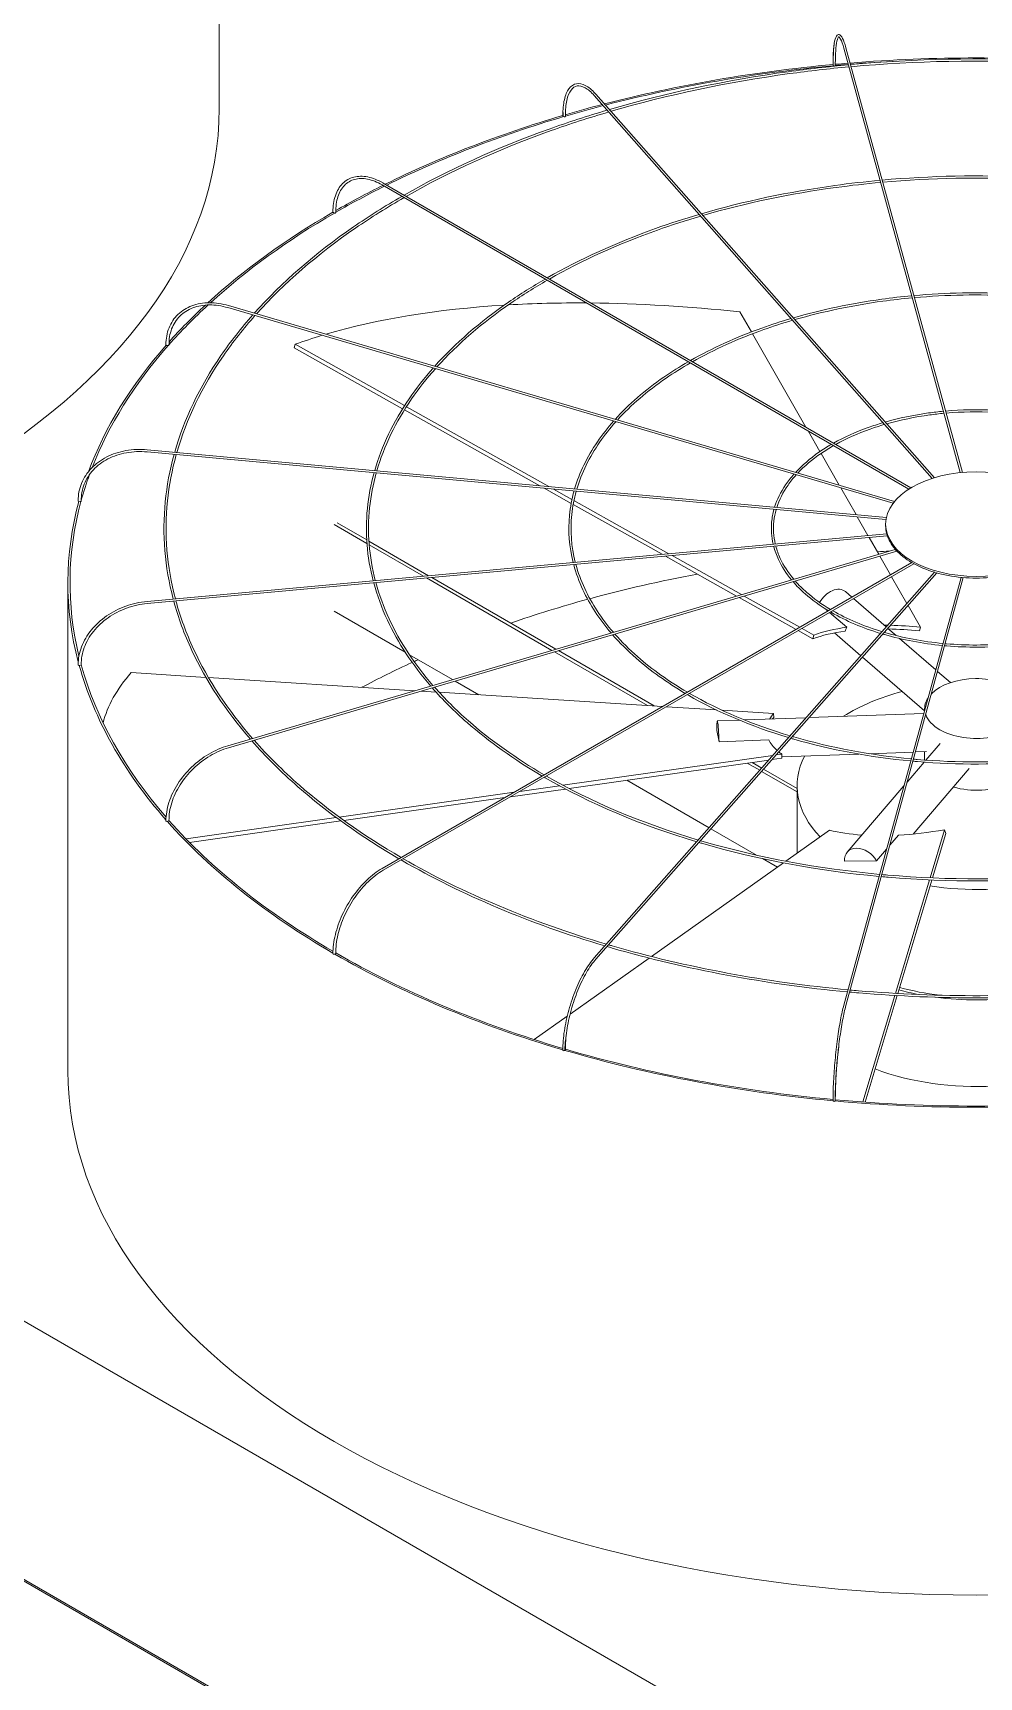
# Model space of a CAD drawing. Header units: millimetres. Extents: x -312439 to 477422, y -331570 to 212570.
# Drawn here: x 447000 to 448092, y 87602 to 89500 of the extents above; entities that cross this region are included whole.
import ezdxf

# ---------------------------------------------------------------- set-up
doc = ezdxf.new("R2010")
doc.units = ezdxf.units.MM

msp = doc.modelspace()

# ---------------------------------------------------------------- linework, layer by layer
at = {"color": 3, "linetype": 'Continuous', "lineweight": 0, "extrusion": (-1.11022e-16, 0.816497, 0.57735)}
for p, q in [((447215.123, 89412.381), (447215.123, 89975.269)), ((444347.673, 89538.205), (448305.409, 87253.205)), ((447936.048, 89481.791), (448070.404, 88992.034)), ((448072.878, 88992.271), (447938.411, 89482.439)), ((447649.89, 89428.851), (448040.567, 88986.169)), ((447648.053, 89427.23), (448038.003, 88985.373)), ((444087.866, 89388.205), (448047.334, 87102.205)), ((444089.598, 89389.205), (448049.066, 87103.205)), ((448011.204, 88973.064), (447403.152, 89324.123)), ((447404.377, 89326.244), (448013.568, 88974.527)), ((447992.891, 88956.622), (447225.265, 89182.438)), ((447225.957, 89184.788), (447994.527, 88958.694)), ((447829.35, 89154.443), (447816.139, 89177.503)), ((447892.314, 89044.533), (447830.582, 89152.291)), ((447301.516, 89135.887), (447302.751, 89140.174)), ((447426.749, 89065.696), (447301.516, 89135.887)), ((447302.751, 89140.174), (447429.076, 89069.371)), ((447431.216, 89068.171), (447595.637, 88976.016)), ((447585.021, 88976.987), (447428.888, 89064.497)), ((447908.478, 89016.319), (447894.736, 89040.307)), ((447984.693, 88937.98), (447131.839, 89015.968)), ((447132.062, 89018.407), (447985.15, 88940.398)), ((447930.74, 88977.459), (447909.699, 89014.187)), ((447621.375, 88956.611), (447590.265, 88974.048)), ((447600.881, 88973.077), (447622.268, 88961.09)), ((447950.137, 88943.6), (447932.499, 88974.388)), ((447726.34, 88897.78), (447623.634, 88955.345)), ((447624.506, 88959.835), (447733.978, 88898.478)), ((447963.94, 88919.507), (447951.624, 88941.004)), ((447985.497, 88921.478), (447131.839, 88843.416)), ((447986.22, 88919.084), (447132.062, 88840.977)), ((447347.62, 88932.198), (447385.679, 88910.224)), ((447385.408, 88914.381), (447351.084, 88934.198)), ((447976.324, 88897.888), (447965.279, 88917.169)), ((447984.283, 88930.645), (447984.283, 88932.645)), ((447225.265, 88676.946), (447995.446, 88903.514)), ((447225.957, 88674.596), (447997.285, 88901.501)), ((447456.846, 88873.136), (447387.949, 88912.914)), ((447388.251, 88908.739), (447450.865, 88872.589)), ((448014.49, 88888.217), (447403.152, 88535.261)), ((448016.966, 88886.819), (447404.377, 88533.14)), ((447812.258, 88849.624), (447730.113, 88895.665)), ((447737.751, 88896.363), (447818.084, 88851.338)), ((447989.973, 88874.063), (447977.576, 88895.703)), ((447040.44, 88302.221), (447040.44, 88865.109)), ((447454.543, 88870.466), (447599.2, 88786.948)), ((447603.79, 88788.298), (447460.524, 88871.013)), ((447648.053, 88432.154), (448040.709, 88877.078)), ((447649.89, 88430.533), (448043.312, 88876.326)), ((447936.048, 88377.593), (448071.446, 88871.151)), ((447938.411, 88376.945), (448073.925, 88870.928)), ((448008.897, 88841.031), (447991.191, 88871.937)), ((447880.955, 88811.121), (447815.245, 88847.95)), ((447821.072, 88849.664), (447885.331, 88813.647)), ((447937.923, 88854.753), (447945.362, 88848.306)), ((447947.321, 88846.609), (447985.002, 88813.955)), ((447429.875, 88784.708), (447347.62, 88832.198)), ((447914.725, 88834.9), (447917.69, 88832.33)), ((447919.649, 88830.633), (447939.378, 88813.536)), ((448024.621, 88813.584), (448010.183, 88838.786)), ((447900.191, 88800.339), (447883.44, 88809.727)), ((447887.817, 88812.254), (447901.427, 88804.626)), ((447900.191, 88800.339), (447901.427, 88804.626)), ((447925.338, 88807.151), (447955.743, 88780.802)), ((447986.853, 88812.351), (447996.433, 88804.049)), ((448023.385, 88809.296), (448024.621, 88813.584)), ((447602.13, 88785.257), (447709.478, 88723.279)), ((447717.266, 88722.782), (447606.719, 88786.607)), ((448000.455, 88800.563), (448042.166, 88764.418)), ((447484.459, 88753.194), (447434.613, 88781.972)), ((447957.595, 88779.198), (448029.198, 88717.148)), ((447199.785, 88755.789), (447113.623, 88761.285)), ((447440.983, 88740.405), (447202.728, 88755.601)), ((447514.761, 88735.699), (447487.388, 88751.503)), ((448044.218, 88762.639), (448059.154, 88749.696)), ((447465.361, 88738.85), (447448.116, 88739.95)), ((447726.885, 88722.169), (447468.881, 88738.625)), ((447788.92, 88718.212), (447731.297, 88721.888)), ((447855.032, 88713.995), (447795.563, 88717.788)), ((447821.465, 88706.597), (447892.582, 88709.233)), ((447855.127, 88709.328), (447855.032, 88713.995)), ((447895.959, 88709.358), (448028.408, 88714.267)), ((448029.313, 88719.784), (448029.313, 88717.567)), ((447792.076, 88681.503), (447789.444, 88694.51)), ((447790.036, 88705.432), (447815.513, 88706.376)), ((447849.304, 88683.624), (447792.076, 88681.503)), ((447965.734, 88667.698), (448016.146, 88669.567)), ((448018.712, 88669.662), (448031.632, 88670.141)), ((448029.313, 88670.055), (448029.313, 88660.385)), ((448030.846, 88660.273), (448047.191, 88679.344)), ((447611.885, 88631.218), (447854.125, 88665.657)), ((447849.401, 88660.305), (447618.872, 88627.531)), ((447824.648, 88656.786), (447838.989, 88648.506)), ((447841.327, 88651.156), (447830.207, 88657.576)), ((447864.61, 88662.467), (447853.137, 88660.836)), ((447857.861, 88666.188), (447864.515, 88667.134)), ((447864.61, 88662.467), (447864.515, 88667.134)), ((447864.58, 88663.949), (447953.476, 88667.244)), ((448009.211, 88635.028), (448028.866, 88657.962)), ((448015.922, 88574.915), (448080.764, 88650.572)), ((447780.525, 88582.26), (447685.666, 88637.027)), ((447841.153, 88647.256), (447882.035, 88623.653)), ((447882.035, 88627.653), (447843.491, 88649.906)), ((447353.686, 88594.511), (447555.46, 88623.196)), ((447544.704, 88616.986), (447359.072, 88590.595)), ((447614.719, 88626.94), (447551.204, 88617.91)), ((447561.959, 88624.12), (447607.795, 88630.637)), ((447882.035, 88552.784), (447882.035, 88630.547)), ((447939.833, 88554.078), (448005.475, 88630.67)), ((447176.85, 88569.37), (447350.224, 88594.018)), ((447355.577, 88590.099), (447180.881, 88565.262)), ((447835.299, 88550.636), (447782.689, 88581.01)), ((447919.62, 88579.407), (447869.127, 88543.641)), ((448035.659, 88524.447), (448052.297, 88579.933)), ((448053.628, 88575.741), (448038.214, 88524.337)), ((448053.628, 88575.741), (448052.297, 88579.933)), ((447973.702, 88543.957), (447985.446, 88557.66)), ((447989.182, 88562.019), (447999.135, 88573.632)), ((447866.355, 88541.677), (447713.893, 88433.684)), ((447859.377, 88536.735), (447842.313, 88546.586)), ((447936.875, 88543.811), (447973.702, 88543.957)), ((447995.673, 88391.101), (448034.933, 88522.027)), ((448037.488, 88521.916), (447998.217, 88390.956)), ((447711.266, 88431.823), (447620.145, 88367.279)), ((447958.094, 88265.779), (447994.95, 88388.689)), ((447997.494, 88388.543), (447960.626, 88265.596)), ((447616.82, 88364.924), (447578.582, 88337.839))]:
    msp.add_line(p, q, dxfattribs=at)
at = {"color": 3, "linetype": 'Continuous', "lineweight": 0}
for centre, major_axis, ratio, start_param, end_param in [((448089.209, 88865.109), (-1048.768, 0), 0.57735027, 4.57359934, 4.85199434), ((448089.209, 88865.109), (-1046.319, 0), 0.57735027, 4.79833842, 4.85195343), ((448089.209, 88865.109), (-1048.768, 0), 0.57735027, 4.87097639, 5.13416564), ((448089.209, 88865.109), (-1046.319, 0), 0.57735027, 4.87108521, 5.13404975), ((447924.808, 89462.562), (1.225, 0), 0.57735027, 3.14159265, 3.70729107), ((447925, 89461.864), (1.225, 0.004), 0.56474576, 3.29698969, 4.86778602), ((447925, 89461.864), (1.225, 0.004), 0.56474576, 4.86778602, 6.28318531), ((448089.209, 88865.109), (-1046.319, 0), 0.57735027, 4.85435141, 4.86879705), ((448089.209, 88865.109), (-1048.768, 0), 0.57735027, 4.85438672, 4.86842813), ((446166.355, 89412.381), (-1048.768, 0), 0.57735027, 0, 3.14159265), ((448089.209, 88865.109), (-1048.768, 0), 0.57735027, 5.13694439, 5.18189128), ((448089.209, 88865.109), (-1046.319, 0), 0.57735027, 5.13683502, 5.18307763), ((448089.209, 88865.109), (-1048.768, 0), 0.57735027, 5.18510484, 5.42093263), ((448089.209, 88865.109), (-1046.319, 0), 0.57735027, 5.18527527, 5.42075236), ((447612.923, 89404.055), (1.225, 0), 0.57735027, 3.14159265, 4.134446), ((447613.479, 89403.425), (1.225, 0.01), 0.56597275, 3.60793822, 5.17873454), ((447613.479, 89403.425), (1.225, 0.01), 0.56597275, 5.17873454, 6.28318531), ((448089.209, 88865.109), (-1046.319, 0), 0.57735027, 5.42407254, 5.49730565), ((448089.209, 88865.109), (-1048.768, 0), 0.57735027, 5.42424502, 5.49496708), ((448089.209, 88865.109), (-1048.768, 0), 0.57735027, 5.49938311, 5.72060344), ((448089.209, 88865.109), (-1046.319, 0), 0.57735027, 5.49937067, 5.71908805), ((447347.618, 89292.767), (1.225, 0), 0.57735027, 3.14159265, 4.45055499), ((447348.484, 89292.267), (1.225, 0.016), 0.56830663, 3.91933875, 5.49013508), ((447348.484, 89292.267), (1.225, 0.016), 0.56830663, 5.49013508, 6.28318531), ((448089.209, 88865.109), (-1046.319, 0), 0.57735027, 5.72402786, 5.81143896), ((448089.209, 88865.109), (-1048.768, 0), 0.57735027, 5.72583618, 5.80677108), ((448090.444, 88698.685), (-971.388, 279.904), 0.41303809, 5.42335715, 5.70815224), ((448090.444, 88698.685), (-971.388, 279.904), 0.41303809, 5.31032739, 5.41762277), ((448090.444, 88698.685), (-971.388, 279.904), 0.41303809, 5.11506512, 5.30461302), ((448090.444, 88698.685), (-971.388, 279.904), 0.41303809, 5.71506764, 5.76687966), ((448089.209, 88865.109), (-1048.768, 0), 0.57735027, 5.81359811, 6.07011802), ((448089.209, 88865.109), (-1046.319, 0), 0.57735027, 5.81336511, 6.06128621), ((447154.862, 89139.593), (1.225, 0), 0.57735027, 3.14159265, 4.76471425), ((447155.953, 89139.272), (1.225, 0.021), 0.57151893, 4.23145457, 5.8022509), ((447155.953, 89139.272), (1.225, 0.021), 0.57151893, 5.8022509, 6.28318531), ((448089.209, 88865.109), (-1046.319, 0), 0.57735027, 6.07532621, 6.12502314), ((448089.209, 88865.109), (-1048.768, 0), 0.57735027, 6.12772105, 6.43448057), ((448089.209, 88865.109), (-1046.319, 0), 0.57735027, 6.1272654, 6.42392093), ((447053.524, 88959.526), (1.225, 0), 0.57735027, 3.14159265, 5.07887352), ((447054.734, 88959.416), (1.225, 0.023), 0.57529521, 4.54449158, 6.11528791), ((447054.734, 88959.416), (1.225, 0.023), 0.57529521, 6.11528791, 6.28318531), ((448088.776, 88930.645), (-104.492, 0), 0.57735027, 0, 0.1535113), ((448088.776, 88930.645), (-104.492, 0), 0.57735027, 0.16064797, 0.46767057), ((448089.209, 88300.221), (1046.319, 0), 0.57735027, 1.66704137, 1.68043487), ((448088.776, 88930.645), (-104.492, 0), 0.57735027, 0.47480723, 0.78182983), ((448088.776, 88930.645), (-104.492, 0), 0.57735027, 0.7889665, 1.0959891), ((448089.209, 88300.221), (1046.319, 0), 0.57735027, 1.88378363, 2.01152702), ((448088.776, 88930.645), (-104.492, 0), 0.57735027, 1.10312576, 1.41014836), ((448088.776, 88930.645), (-104.492, 0), 0.57735027, 1.41728503, 1.72430763), ((448089.209, 88300.221), (1046.319, 0), 0.57735027, 2.01409491, 2.11046953), ((447923.445, 88838.046), (-14.478, -16.707), 0.67950023, 3.14159265, 5.02860292), ((448089.209, 88694.398), (-233.097, 67.167), 0.41303809, 5.53223376, 5.76687966), ((448090.444, 88698.685), (233.097, -67.167), 0.41303809, 2.38836611, 2.62528701), ((448090.444, 88698.685), (233.097, -67.167), 0.41303809, 2.14647482, 2.1667574), ((448089.209, 88694.398), (-233.097, 67.167), 0.41303809, 5.11506512, 5.27837519), ((448090.444, 88698.685), (233.097, -67.167), 0.41303809, 1.97347247, 2.1313259), ((447053.524, 88770.193), (1.225, 0), 0.57735027, 3.14159265, 5.39303278), ((448089.209, 88865.109), (-1048.768, 0), 0.57735027, 0.1585854, 0.46892864), ((447054.734, 88770.303), (1.225, 0.023), 0.57926583, 4.8585762, 6.28318531), ((448089.209, 88865.109), (-1046.319, 0), 0.57735027, 0.15790655, 0.46457773), ((448089.209, 88300.221), (1046.319, 0), 0.57735027, 2.24276735, 2.31574628), ((448089.209, 88300.221), (1046.319, 0), 0.57735027, 2.23436866, 2.24000128), ((448089.114, 88699.065), (-1010.701, -20.593), 0.30331876, 6.01219977, 6.20271663), ((448089.209, 88719.784), (-59.895, 0), 0.57735027, 3.69756416, 5.76575409), ((448089.209, 88630.547), (-207.174, 0), 0.57735027, 5.13902547, 5.54737639), ((448089.209, 88719.784), (-59.895, 0), 0.57735027, 5.91432374, 6.33788761), ((447790.855, 88683.34), (-0.819, 22.092), 0.05230802, 4.627231, 7.32191967), ((448089.114, 88699.065), (-242.531, -4.942), 0.30331876, 6.01219977, 6.09914028), ((448089.209, 88694.398), (-242.531, -4.942), 0.30331876, 6.01219977, 6.0333648), ((448089.209, 88719.784), (-59.895, 0), 0.57735027, 0.20327195, 0.78539816), ((448089.209, 88719.784), (-59.895, 0), 0.57735027, 0.78539816, 2.89978042), ((448089.114, 88699.065), (-242.531, -4.942), 0.30331876, 0.14390811, 0.31767721), ((448089.114, 88699.065), (-242.531, -4.942), 0.30331876, 0.34103276, 0.38082901), ((448089.209, 88630.547), (-207.174, 0), 0.57735027, 5.99169836, 6.79713651), ((448089.209, 88660.162), (-59.895, 0), 0.57735027, 1.1079301, 2.23846982), ((447154.862, 88590.126), (1.225, 0), 0.57735027, 3.14159265, 5.70719205), ((448089.209, 88865.109), (-1048.768, 0), 0.57735027, 0.4725868, 0.78374969), ((447155.953, 88590.447), (1.225, 0.021), 0.58304212, 5.17373692, 6.28318531), ((448089.209, 88865.109), (-1046.319, 0), 0.57735027, 0.47175253, 0.78145685), ((448087.878, 88698.59), (-231.216, -73.381), 0.44048996, 0.62708313, 0.83556185), ((448087.878, 88698.59), (-231.216, -73.381), 0.44048996, 1.04197677, 1.27889767), ((447956.619, 88539.692), (16.786, -14.386), 0.73180825, 1.0914656, 3.78615427), ((448089.209, 88630.547), (-207.174, 0), 0.57735027, 1.30817895, 1.9425337), ((447347.618, 88436.952), (1.225, 0), 0.57735027, 3.14159265, 6.02135132), ((448089.209, 88865.109), (-1048.768, 0), 0.57735027, 0.78656596, 1.09808088), ((447348.484, 88437.452), (1.225, 0.017), 0.58625442, 5.48989346, 6.28318531), ((448089.209, 88865.109), (-1046.319, 0), 0.57735027, 0.78587838, 1.09689941), ((448089.209, 88506.041), (-212.072, 0), 0.57735027, 1.13383327, 1.25213937), ((448089.209, 88506.041), (-207.174, 0), 0.57735027, 1.12739667, 1.36460952), ((448089.209, 88506.041), (-212.072, 0), 0.57735027, 1.3476903, 1.79509044), ((447612.923, 88325.664), (-1.225, 0), 0.57735027, 0, 3.14159265), ((448089.209, 88865.109), (-1048.768, 0), 0.57735027, 1.10054445, 1.41220862), ((447613.479, 88326.294), (-1.225, -0.011), 0.58858829, 2.66526492, 3.14159265), ((448089.209, 88865.109), (-1046.319, 0), 0.57735027, 1.10010535, 1.41183726), ((448089.209, 88406.041), (-212.072, 0), 0.57735027, 0.98594125, 2.34464399), ((448089.209, 88302.221), (-1048.768, 0), 0.57735027, 0, 3.14159265), ((447924.808, 88267.157), (-1.225, 0), 0.57735027, 0, 3.14159265), ((448089.209, 88865.109), (-1048.768, 0), 0.57735027, 1.41453598, 1.72626058), ((447925, 88267.855), (-1.225, -0.004), 0.58981528, 2.98275574, 3.14159265), ((448089.209, 88865.109), (-1046.319, 0), 0.57735027, 1.41438895, 1.72636573)]:
    msp.add_ellipse(centre, major_axis=major_axis, ratio=ratio, start_param=start_param, end_param=end_param, dxfattribs=at)
msp.add_ellipse((448088.776, 88932.645), major_axis=(-104.492, 0), ratio=0.57735027, dxfattribs=at)
for points, knots in [([(447923.583, 89462.562), (447923.583, 89469.376), (447923.79, 89475.442), (447924.601, 89485.515), (447925.198, 89489.512), (447926.805, 89495.199), (447927.707, 89497.26), (447930.848, 89497.721), (447931.841, 89497.131), (447934.046, 89494.789), (447935.275, 89492.171), (447937.193, 89486.646), (447937.803, 89484.655), (447938.411, 89482.439)], [4.71238898, 4.71238898, 4.71238898, 4.71238898, 5.02654825, 5.02654825, 5.34070751, 5.34070751, 5.65486678, 5.65486678, 5.82360284, 5.82360284, 6.1377621, 6.1377621, 6.28318531, 6.28318531, 6.28318531, 6.28318531]), ([(447925.11, 89487.103), (447925.074, 89486.86), (447925.038, 89486.613), (447924.431, 89482.266), (447924.054, 89477.053), (447923.801, 89468.104), (447923.765, 89465.063), (447923.775, 89461.862)], [7.384497053, 7.384497053, 7.384497053, 7.384497053, 7.403952931, 7.403952931, 7.721220971, 7.721220971, 7.869487909, 7.869487909, 7.869487909, 7.869487909]), ([(447936.048, 89481.791), (447934.775, 89486.432), (447933.499, 89489.997), (447931.274, 89494.32), (447930.277, 89494.919), (447930.171, 89494.919), (447929.352, 89494.324), (447927.943, 89489.666), (447927.366, 89486.267), (447926.523, 89477.293), (447926.275, 89471.574), (447926.223, 89464.022), (447926.221, 89462.954), (447926.224, 89461.867)], [0, 0, 0, 0, 0.31526689, 0.31526689, 0.60947257, 0.60947257, 0.92674061, 0.92674061, 1.22083726, 1.22083726, 1.53563039, 1.53563039, 1.5863402, 1.5863402, 1.5863402, 1.5863402]), ([(448233.786, 89462.921), (448212.541, 89464.843), (448191.182, 89466.342), (448094.481, 89471.186), (448018.415, 89469.673), (447943.765, 89462.921)], [3.771589677, 3.771589677, 3.771589677, 3.771589677, 3.840445898, 3.840445898, 4.082391957, 4.082391957, 4.082391957, 4.082391957]), ([(448233.128, 89460.521), (448212.336, 89462.396), (448191.434, 89463.865), (448095.183, 89468.737), (448019.094, 89467.254), (447944.423, 89460.521)], [3.7720633, 3.7720633, 3.7720633, 3.7720633, 3.839550132, 3.839550132, 4.081918334, 4.081918334, 4.081918334, 4.081918334]), ([(447941.287, 89462.695), (447917.99, 89460.551), (447894.833, 89457.898), (447800.465, 89444.933), (447731.055, 89430.253), (447665.55, 89411.106)], [4.085069591, 4.085069591, 4.085069591, 4.085069591, 4.160608173, 4.160608173, 4.395665913, 4.395665913, 4.395665913, 4.395665913]), ([(447941.945, 89460.296), (447918.914, 89458.182), (447896.02, 89455.571), (447802.033, 89442.729), (447732.738, 89428.13), (447667.341, 89409.077)], [4.084600117, 4.084600117, 4.084600117, 4.084600117, 4.159387709, 4.159387709, 4.39434399, 4.39434399, 4.39434399, 4.39434399]), ([(447611.698, 89404.055), (447611.698, 89410.915), (447612.3, 89417.11), (447614.686, 89427.612), (447616.464, 89431.924), (447621.187, 89438.263), (447624.182, 89440.286), (447630.742, 89441.424), (447634.18, 89440.731), (447641.432, 89437.05), (447645.29, 89433.907), (447649.386, 89429.416), (447649.638, 89429.136), (447649.89, 89428.851)], [4.71238898, 4.71238898, 4.71238898, 4.71238898, 5.02654825, 5.02654825, 5.34070751, 5.34070751, 5.65486678, 5.65486678, 5.94845155, 5.94845155, 6.26261081, 6.26261081, 6.28318531, 6.28318531, 6.28318531, 6.28318531]), ([(447648.053, 89427.23), (447644.397, 89431.373), (447640.765, 89434.435), (447634.034, 89438.123), (447630.971, 89438.748), (447625.606, 89437.808), (447623.218, 89436.232), (447619.11, 89430.639), (447617.444, 89426.62), (447615.236, 89416.608), (447614.676, 89410.646), (447614.701, 89403.82), (447614.702, 89403.628), (447614.704, 89403.435)], [0, 0, 0, 0, 0.31464476, 0.31464476, 0.6289116, 0.6289116, 0.94617964, 0.94617964, 1.26344768, 1.26344768, 1.5772832, 1.5772832, 1.5863402, 1.5863402, 1.5863402, 1.5863402]), ([(447662.955, 89410.344), (447640.138, 89403.623), (447617.798, 89396.361), (447535.407, 89366.948), (447479.092, 89341.305), (447428.514, 89312.308)], [4.398772282, 4.398772282, 4.398772282, 4.398772282, 4.480777933, 4.480777933, 4.708868502, 4.708868502, 4.708868502, 4.708868502]), ([(447664.744, 89408.317), (447642.023, 89401.646), (447619.775, 89394.438), (447537.618, 89365.211), (447481.434, 89339.715), (447430.969, 89310.891)], [4.39745622, 4.39745622, 4.39745622, 4.39745622, 4.479217897, 4.479217897, 4.707006068, 4.707006068, 4.707006068, 4.707006068]), ([(447612.291, 89407.472), (447612.269, 89406.656), (447612.255, 89405.828), (447612.249, 89404.471), (447612.25, 89403.948), (447612.254, 89403.421)], [7.8059806913, 7.8059806913, 7.8059806913, 7.8059806913, 7.8451401512, 7.8451401512, 7.8694167814, 7.8694167814, 7.8694167814, 7.8694167814]), ([(447346.393, 89292.767), (447346.393, 89299.668), (447347.338, 89306.048), (447351.072, 89317.162), (447353.865, 89321.897), (447361.059, 89329.177), (447365.452, 89331.72), (447375.322, 89334.326), (447380.788, 89334.394), (447392.246, 89332.118), (447398.242, 89329.767), (447404.271, 89326.305), (447404.324, 89326.275), (447404.377, 89326.244)], [3.14159265, 3.14159265, 3.14159265, 3.14159265, 3.45575192, 3.45575192, 3.76991118, 3.76991118, 4.08269654, 4.08269654, 4.39544819, 4.39544819, 4.70960746, 4.70960746, 4.71238898, 4.71238898, 4.71238898, 4.71238898]), ([(448197.219, 89329.626), (448181.371, 89331.054), (448165.438, 89332.169), (448093.123, 89335.785), (448036.202, 89334.66), (447980.332, 89329.626)], [3.772165081, 3.772165081, 3.772165081, 3.772165081, 3.840593344, 3.840593344, 4.081816553, 4.081816553, 4.081816553, 4.081816553]), ([(447403.152, 89324.123), (447397.402, 89327.443), (447391.677, 89329.684), (447380.879, 89331.824), (447375.814, 89331.725), (447366.81, 89329.27), (447362.864, 89326.921), (447356.374, 89320.148), (447353.831, 89315.714), (447350.451, 89305.126), (447349.619, 89298.976), (447349.708, 89292.284)], [1.57079633, 1.57079633, 1.57079633, 1.57079633, 1.88806437, 1.88806437, 2.20533241, 2.20533241, 2.52260045, 2.52260045, 2.83986849, 2.83986849, 3.15713653, 3.15713653, 3.15713653, 3.15713653]), ([(447977.854, 89329.4), (447960.394, 89327.79), (447943.04, 89325.799), (447872.488, 89316.098), (447820.63, 89305.142), (447771.668, 89290.862)], [4.085383912, 4.085383912, 4.085383912, 4.085383912, 4.160809561, 4.160809561, 4.394762921, 4.394762921, 4.394762921, 4.394762921]), ([(447978.512, 89327), (447961.318, 89325.421), (447944.226, 89323.472), (447874.057, 89313.893), (447822.313, 89303.018), (447773.46, 89288.832)], [4.084758769, 4.084758769, 4.084758769, 4.084758769, 4.159183124, 4.159183124, 4.392998475, 4.392998475, 4.392998475, 4.392998475]), ([(448196.561, 89327.225), (448181.165, 89328.607), (448165.69, 89329.692), (448093.824, 89333.336), (448036.88, 89332.241), (447980.99, 89327.225)], [3.772797592, 3.772797592, 3.772797592, 3.772797592, 3.839399606, 3.839399606, 4.081184042, 4.081184042, 4.081184042, 4.081184042]), ([(447426.061, 89310.897), (447406.526, 89299.614), (447387.854, 89287.832), (447325.77, 89244.999), (447287.292, 89211.554), (447255.622, 89176.061)], [4.712563603, 4.712563603, 4.712563603, 4.712563603, 4.800982872, 4.800982872, 5.022068239, 5.022068239, 5.022068239, 5.022068239]), ([(447428.511, 89309.482), (447409.02, 89298.267), (447390.39, 89286.556), (447328.348, 89243.923), (447289.882, 89210.617), (447258.224, 89175.296)], [4.710711416, 4.710711416, 4.710711416, 4.710711416, 4.799012884, 4.799012884, 5.020261931, 5.020261931, 5.020261931, 5.020261931]), ([(447769.073, 89290.101), (447751.92, 89285.047), (447735.126, 89279.585), (447673.563, 89257.595), (447631.554, 89238.486), (447593.787, 89216.888)], [4.398901247, 4.398901247, 4.398901247, 4.398901247, 4.481035777, 4.481035777, 4.70761983, 4.70761983, 4.70761983, 4.70761983]), ([(447770.862, 89288.074), (447753.804, 89283.069), (447737.102, 89277.662), (447675.775, 89255.858), (447633.897, 89236.895), (447596.244, 89215.47)], [4.397147207, 4.397147207, 4.397147207, 4.397147207, 4.478956818, 4.478956818, 4.705132161, 4.705132161, 4.705132161, 4.705132161]), ([(447591.332, 89215.477), (447576.609, 89206.974), (447562.538, 89198.092), (447516.178, 89166.087), (447487.512, 89141.204), (447463.862, 89114.803)], [4.712541759, 4.712541759, 4.712541759, 4.712541759, 4.801308866, 4.801308866, 5.020482203, 5.020482203, 5.020482203, 5.020482203]), ([(447593.783, 89214.062), (447579.103, 89205.626), (447565.073, 89196.815), (447518.758, 89165.01), (447490.104, 89140.268), (447466.466, 89114.036)], [4.710072273, 4.710072273, 4.710072273, 4.710072273, 4.798683598, 4.798683598, 5.018063384, 5.018063384, 5.018063384, 5.018063384]), ([(447153.637, 89139.593), (447153.637, 89146.522), (447154.835, 89153.121), (447159.537, 89164.998), (447163.041, 89170.273), (447172.004, 89178.94), (447177.457, 89182.33), (447189.741, 89186.895), (447196.568, 89188.071), (447210.92, 89188.122), (447218.444, 89186.998), (447225.957, 89184.788)], [4.71238898, 4.71238898, 4.71238898, 4.71238898, 5.02654825, 5.02654825, 5.34070751, 5.34070751, 5.65486678, 5.65486678, 5.96902604, 5.96902604, 6.28318531, 6.28318531, 6.28318531, 6.28318531]), ([(447225.265, 89182.438), (447218.003, 89184.575), (447210.754, 89185.642), (447197.017, 89185.55), (447190.532, 89184.391), (447178.964, 89179.991), (447173.882, 89176.752), (447165.584, 89168.52), (447162.368, 89163.526), (447158.108, 89152.234), (447157.066, 89145.937), (447157.178, 89139.293)], [0, 0, 0, 0, 0.31726804, 0.31726804, 0.63453608, 0.63453608, 0.95180412, 0.95180412, 1.26907216, 1.26907216, 1.5863402, 1.5863402, 1.5863402, 1.5863402]), ([(448014.408, 89196.149), (448002.791, 89195.073), (447991.243, 89193.745), (447944.5, 89187.306), (447910.182, 89180.071), (447877.755, 89170.654)], [4.086037534, 4.086037534, 4.086037534, 4.086037534, 4.161210359, 4.161210359, 4.393038284, 4.393038284, 4.393038284, 4.393038284]), ([(448015.067, 89193.75), (448003.714, 89192.705), (447992.429, 89191.419), (447946.069, 89185.101), (447911.866, 89177.947), (447879.547, 89168.623)], [4.08510236, 4.08510236, 4.08510236, 4.08510236, 4.158773218, 4.158773218, 4.390386282, 4.390386282, 4.390386282, 4.390386282]), ([(448160.665, 89196.375), (448150.209, 89197.31), (448139.698, 89198.041), (448091.761, 89200.43), (448053.98, 89199.693), (448016.887, 89196.375)], [3.773286698, 3.773286698, 3.773286698, 3.773286698, 3.840886477, 3.840886477, 4.080694936, 4.080694936, 4.080694936, 4.080694936]), ([(448160.006, 89193.974), (448150.003, 89194.864), (448139.95, 89195.565), (448092.462, 89197.981), (448054.658, 89197.273), (448017.545, 89193.974)], [3.774238416, 3.774238416, 3.774238416, 3.774238416, 3.839097695, 3.839097695, 4.079743218, 4.079743218, 4.079743218, 4.079743218]), ([(447253.825, 89174.037), (447240.337, 89158.765), (447228.104, 89143.12), (447192.548, 89091.211), (447174.596, 89053.705), (447163.747, 89015.51)], [5.026267439, 5.026267439, 5.026267439, 5.026267439, 5.121193451, 5.121193451, 5.33524268, 5.33524268, 5.33524268, 5.33524268]), ([(447256.42, 89173.273), (447243.034, 89158.183), (447230.885, 89142.731), (447195.199, 89090.995), (447177.133, 89053.472), (447166.229, 89015.283)], [5.024480731, 5.024480731, 5.024480731, 5.024480731, 5.118801023, 5.118801023, 5.334410373, 5.334410373, 5.334410373, 5.334410373]), ([(447875.158, 89169.894), (447863.68, 89166.509), (447852.443, 89162.851), (447811.703, 89148.282), (447783.987, 89135.699), (447759.022, 89121.49)], [4.399235311, 4.399235311, 4.399235311, 4.399235311, 4.481549286, 4.481549286, 4.705249353, 4.705249353, 4.705249353, 4.705249353]), ([(447876.947, 89167.867), (447865.565, 89164.532), (447854.42, 89160.928), (447813.916, 89146.544), (447786.332, 89134.107), (447761.482, 89120.069)], [4.396606667, 4.396606667, 4.396606667, 4.396606667, 4.478434088, 4.478434088, 4.701505316, 4.701505316, 4.701505316, 4.701505316]), ([(447462.061, 89112.779), (447451.866, 89101.24), (447442.623, 89089.416), (447416.093, 89050.64), (447402.717, 89022.78), (447394.56, 88994.403)], [5.026073872, 5.026073872, 5.026073872, 5.026073872, 5.121589201, 5.121589201, 5.333322518, 5.333322518, 5.333322518, 5.333322518]), ([(447464.657, 89112.015), (447454.563, 89100.658), (447445.404, 89089.027), (447418.746, 89050.425), (447405.257, 89022.548), (447397.044, 88994.176)], [5.023689806, 5.023689806, 5.023689806, 5.023689806, 5.118400985, 5.118400985, 5.332193335, 5.332193335, 5.332193335, 5.332193335]), ([(447756.564, 89120.08), (447746.666, 89114.363), (447737.209, 89108.39), (447706.571, 89087.21), (447687.706, 89070.877), (447672.072, 89053.553)], [4.712617693, 4.712617693, 4.712617693, 4.712617693, 4.801958432, 4.801958432, 5.017472679, 5.017472679, 5.017472679, 5.017472679]), ([(447759.015, 89118.665), (447749.161, 89113.015), (447739.745, 89107.112), (447709.154, 89086.133), (447690.302, 89069.94), (447674.682, 89052.785)], [4.708914423, 4.708914423, 4.708914423, 4.708914423, 4.798024648, 4.798024648, 5.013814843, 5.013814843, 5.013814843, 5.013814843]), ([(447670.265, 89051.531), (447663.374, 89043.736), (447657.133, 89035.746), (447639.628, 89010.101), (447630.826, 88991.871), (447625.366, 88973.298)], [5.025838542, 5.025838542, 5.025838542, 5.025838542, 5.122377625, 5.122377625, 5.329668134, 5.329668134, 5.329668134, 5.329668134]), ([(447672.863, 89050.766), (447666.073, 89043.154), (447659.915, 89035.357), (447642.285, 89009.886), (447633.369, 88991.639), (447627.853, 88973.07)], [5.022258505, 5.022258505, 5.022258505, 5.022258505, 5.117600339, 5.117600339, 5.327918781, 5.327918781, 5.327918781, 5.327918781]), ([(447981.244, 89049.687), (447975.442, 89047.972), (447969.762, 89046.118), (447949.842, 89038.97), (447936.42, 89032.911), (447924.262, 89026.088)], [4.400230759, 4.400230759, 4.400230759, 4.400230759, 4.483072665, 4.483072665, 4.698193224, 4.698193224, 4.698193224, 4.698193224]), ([(448050.963, 89062.899), (448045.188, 89062.357), (448039.447, 89061.691), (448016.512, 89058.515), (447999.734, 89055), (447983.843, 89050.444)], [4.08798608, 4.08798608, 4.08798608, 4.08798608, 4.162397179, 4.162397179, 4.387898946, 4.387898946, 4.387898946, 4.387898946]), ([(448051.621, 89060.5), (448046.111, 89059.989), (448040.633, 89059.365), (448018.082, 89056.309), (448001.421, 89052.873), (447985.639, 89048.409)], [4.086130867, 4.086130867, 4.086130867, 4.086130867, 4.157537531, 4.157537531, 4.382563309, 4.382563309, 4.382563309, 4.382563309]), ([(448124.11, 89063.123), (448119.047, 89063.566), (448113.959, 89063.914), (448090.4, 89065.076), (448071.758, 89064.725), (448053.442, 89063.123)], [3.776630452, 3.776630452, 3.776630452, 3.776630452, 3.841752063, 3.841752063, 4.077351182, 4.077351182, 4.077351182, 4.077351182]), ([(448123.451, 89060.722), (448118.842, 89061.12), (448114.212, 89061.438), (448091.102, 89062.626), (448072.437, 89062.305), (448054.1, 89060.722)], [3.778551419, 3.778551419, 3.778551419, 3.778551419, 3.838185012, 3.838185012, 4.075430215, 4.075430215, 4.075430215, 4.075430215]), ([(447983.033, 89047.66), (447977.326, 89045.994), (447971.739, 89044.194), (447952.06, 89037.231), (447938.774, 89031.316), (447926.734, 89024.661)], [4.394987895, 4.394987895, 4.394987895, 4.394987895, 4.476861237, 4.476861237, 4.690631098, 4.690631098, 4.690631098, 4.690631098]), ([(447052.3, 88959.526), (447052.3, 88966.471), (447053.631, 88973.301), (447058.826, 88986.043), (447062.688, 88991.953), (447072.545, 89002.268), (447078.538, 89006.671), (447092.056, 89013.554), (447099.579, 89016.033), (447115.424, 89018.84), (447123.744, 89019.168), (447132.062, 89018.407)], [4.71238898, 4.71238898, 4.71238898, 4.71238898, 5.02654825, 5.02654825, 5.34070751, 5.34070751, 5.65486678, 5.65486678, 5.96902604, 5.96902604, 6.28318531, 6.28318531, 6.28318531, 6.28318531]), ([(447131.839, 89015.968), (447123.777, 89016.705), (447115.721, 89016.375), (447100.429, 89013.622), (447093.195, 89011.2), (447080.272, 89004.518), (447074.584, 89000.26), (447065.31, 88990.346), (447061.723, 88984.692), (447056.986, 88972.541), (447055.835, 88966.045), (447055.959, 88959.439)], [0, 0, 0, 0, 0.31726804, 0.31726804, 0.63453608, 0.63453608, 0.95180412, 0.95180412, 1.26907216, 1.26907216, 1.5863402, 1.5863402, 1.5863402, 1.5863402]), ([(447163.075, 89013.111), (447158.078, 88995.01), (447154.67, 88976.759), (447149.186, 88920.979), (447152.262, 88883.278), (447162.029, 88846.177)], [5.339721085, 5.339721085, 5.339721085, 5.339721085, 5.441089183, 5.441089183, 5.648615479, 5.648615479, 5.648615479, 5.648615479]), ([(447165.554, 89012.885), (447160.636, 88995.163), (447157.255, 88977.303), (447151.575, 88921.685), (447154.622, 88883.75), (447164.503, 88846.403)], [5.338921526, 5.338921526, 5.338921526, 5.338921526, 5.438899176, 5.438899176, 5.64936187, 5.64936187, 5.64936187, 5.64936187]), ([(447921.796, 89024.684), (447916.724, 89021.753), (447911.881, 89018.687), (447896.962, 89008.333), (447887.9, 89000.548), (447880.293, 88992.299)], [4.712843699, 4.712843699, 4.712843699, 4.712843699, 4.803888031, 4.803888031, 5.008535494, 5.008535494, 5.008535494, 5.008535494]), ([(447924.249, 89023.267), (447919.22, 89020.404), (447914.418, 89017.41), (447899.553, 89007.256), (447890.51, 88999.61), (447882.92, 88991.526)], [4.705442937, 4.705442937, 4.705442937, 4.705442937, 4.796044704, 4.796044704, 5.001045495, 5.001045495, 5.001045495, 5.001045495]), ([(447393.884, 88992.005), (447390.089, 88978.3), (447387.508, 88964.479), (447383.436, 88922.803), (447385.675, 88894.824), (447392.819, 88867.281)], [5.339283406, 5.339283406, 5.339283406, 5.339283406, 5.441448905, 5.441448905, 5.646435094, 5.646435094, 5.646435094, 5.646435094]), ([(447396.363, 88991.779), (447392.648, 88978.453), (447390.093, 88965.023), (447385.827, 88923.509), (447388.036, 88895.296), (447395.292, 88867.507)], [5.33821232, 5.33821232, 5.33821232, 5.33821232, 5.438530423, 5.438530423, 5.647409525, 5.647409525, 5.647409525, 5.647409525]), ([(447878.47, 88990.282), (447874.883, 88986.232), (447871.643, 88982.076), (447863.159, 88969.561), (447858.937, 88960.96), (447856.19, 88952.19)], [5.025139852, 5.025139852, 5.025139852, 5.025139852, 5.124718569, 5.124718569, 5.318852702, 5.318852702, 5.318852702, 5.318852702]), ([(447881.071, 88989.517), (447877.584, 88985.649), (447874.427, 88981.686), (447865.827, 88969.348), (447861.494, 88960.729), (447858.687, 88951.962)], [5.01795641, 5.01795641, 5.01795641, 5.01795641, 5.115193837, 5.115193837, 5.315025269, 5.315025269, 5.315025269, 5.315025269]), ([(447624.68, 88970.901), (447622.095, 88961.605), (447620.344, 88952.229), (447617.685, 88924.658), (447619.092, 88906.386), (447623.628, 88888.387)], [5.33857876, 5.33857876, 5.33857876, 5.33857876, 5.442163387, 5.442163387, 5.64226325, 5.64226325, 5.64226325, 5.64226325]), ([(447627.16, 88970.674), (447624.655, 88961.759), (447622.93, 88952.774), (447620.078, 88925.364), (447621.455, 88906.856), (447626.098, 88888.613)], [5.336959594, 5.336959594, 5.336959594, 5.336959594, 5.437790201, 5.437790201, 5.643665153, 5.643665153, 5.643665153, 5.643665153]), ([(447855.478, 88949.796), (447854.101, 88944.912), (447853.18, 88939.981), (447851.931, 88926.515), (447852.515, 88917.948), (447854.46, 88909.495)], [5.336493801, 5.336493801, 5.336493801, 5.336493801, 5.444267704, 5.444267704, 5.629920419, 5.629920419, 5.629920419, 5.629920419]), ([(447857.96, 88949.569), (447856.664, 88945.064), (447855.768, 88940.525), (447854.332, 88927.219), (447854.883, 88918.417), (447856.923, 88909.721)], [5.333180829, 5.333180829, 5.333180829, 5.333180829, 5.43554784, 5.43554784, 5.632366847, 5.632366847, 5.632366847, 5.632366847]), ([(447855.052, 88907.09), (447856.399, 88901.934), (447858.253, 88896.827), (447864.379, 88883.706), (447869.439, 88875.823), (447875.686, 88868.283)], [5.647555853, 5.647555853, 5.647555853, 5.647555853, 5.761093974, 5.761093974, 5.943993783, 5.943993783, 5.943993783, 5.943993783]), ([(447857.525, 88907.316), (447858.798, 88902.544), (447860.519, 88897.808), (447866.512, 88884.853), (447871.73, 88876.771), (447878.249, 88869.037)], [5.650528691, 5.650528691, 5.650528691, 5.650528691, 5.758797505, 5.758797505, 5.950674573, 5.950674573, 5.950674573, 5.950674573]), ([(447624.252, 88885.985), (447626.883, 88876.159), (447630.445, 88866.42), (447642.917, 88839.652), (447653.834, 88822.946), (447667.449, 88807.025)], [5.651173142, 5.651173142, 5.651173142, 5.651173142, 5.760561648, 5.760561648, 5.95641101, 5.95641101, 5.95641101, 5.95641101]), ([(447626.728, 88886.211), (447629.282, 88876.768), (447632.711, 88867.4), (447645.046, 88840.803), (447656.127, 88823.897), (447670.027, 88807.783)], [5.65270674, 5.65270674, 5.65270674, 5.65270674, 5.759411073, 5.759411073, 5.959865306, 5.959865306, 5.959865306, 5.959865306]), ([(447393.455, 88864.88), (447397.368, 88850.384), (447402.637, 88836.015), (447421.452, 88795.601), (447438.235, 88770.072), (447459.234, 88745.774)], [5.652395762, 5.652395762, 5.652395762, 5.652395762, 5.760377777, 5.760377777, 5.960593901, 5.960593901, 5.960593901, 5.960593901]), ([(447395.931, 88865.106), (447399.767, 88850.993), (447404.903, 88836.995), (447423.581, 88796.752), (447440.529, 88771.023), (447461.817, 88746.533)], [5.653428737, 5.653428737, 5.653428737, 5.653428737, 5.759610075, 5.759610075, 5.96292207, 5.96292207, 5.96292207, 5.96292207]), ([(447877.417, 88866.239), (447881.622, 88861.372), (447886.326, 88856.655), (447899.396, 88845.184), (447908.385, 88838.673), (447918.312, 88832.689)], [5.960592691, 5.960592691, 5.960592691, 5.960592691, 6.079635734, 6.079635734, 6.26166654, 6.26166654, 6.26166654, 6.26166654]), ([(447880.003, 88867), (447883.965, 88862.494), (447888.371, 88858.114), (447901.262, 88846.816), (447910.498, 88840.176), (447920.74, 88834.091)], [5.967591178, 5.967591178, 5.967591178, 5.967591178, 6.080287214, 6.080287214, 6.268831801, 6.268831801, 6.268831801, 6.268831801]), ([(447052.3, 88770.193), (447052.3, 88777.137), (447053.63, 88784.193), (447058.805, 88797.832), (447062.648, 88804.414), (447072.457, 88816.472), (447078.421, 88821.946), (447091.89, 88831.267), (447099.392, 88835.113), (447115.209, 88840.807), (447123.521, 88842.656), (447131.839, 88843.416)], [4.71238898, 4.71238898, 4.71238898, 4.71238898, 5.02654825, 5.02654825, 5.34070751, 5.34070751, 5.65486678, 5.65486678, 5.96902604, 5.96902604, 6.28318531, 6.28318531, 6.28318531, 6.28318531]), ([(447132.062, 88840.977), (447124.001, 88840.24), (447115.937, 88838.436), (447100.615, 88832.876), (447093.36, 88829.121), (447080.386, 88820.04), (447074.671, 88814.717), (447065.348, 88803.046), (447061.743, 88796.701), (447056.986, 88783.631), (447055.835, 88776.908), (447055.959, 88770.326)], [0, 0, 0, 0, 0.31726804, 0.31726804, 0.63453608, 0.63453608, 0.95180412, 0.95180412, 1.26907216, 1.26907216, 1.5863402, 1.5863402, 1.5863402, 1.5863402]), ([(447162.67, 88843.776), (447167.864, 88824.626), (447174.835, 88805.641), (447199.994, 88751.583), (447222.655, 88717.218), (447251.056, 88684.533)], [5.653093793, 5.653093793, 5.653093793, 5.653093793, 5.7602846, 5.7602846, 5.96276906, 5.96276906, 5.96276906, 5.96276906]), ([(447165.147, 88844.003), (447170.263, 88825.235), (447177.101, 88806.62), (447202.121, 88752.735), (447224.949, 88718.171), (447253.642, 88685.293)], [5.653873117, 5.653873117, 5.653873117, 5.653873117, 5.75970856, 5.75970856, 5.964525032, 5.964525032, 5.964525032, 5.964525032]), ([(447669.209, 88804.989), (447677.341, 88795.676), (447686.399, 88786.638), (447712.927, 88763.365), (447731.957, 88749.733), (447753.061, 88737.282)], [5.964776177, 5.964776177, 5.964776177, 5.964776177, 6.079826485, 6.079826485, 6.272361792, 6.272361792, 6.272361792, 6.272361792]), ([(447671.799, 88805.751), (447679.686, 88796.798), (447688.445, 88788.096), (447714.791, 88764.999), (447734.073, 88751.239), (447755.5, 88738.689)], [5.968309678, 5.968309678, 5.968309678, 5.968309678, 6.080154143, 6.080154143, 6.276006003, 6.276006003, 6.276006003, 6.276006003]), ([(447939.378, 88813.536), (447939.288, 88813.343), (447939.2, 88813.149), (447938.546, 88811.679), (447938.085, 88810.408), (447937.735, 88809.193)], [52.47056241, 52.47056241, 52.47056241, 52.47056241, 52.72742849, 52.72742849, 54.42831534, 54.42831534, 54.42831534, 54.42831534]), ([(447980.988, 88805.706), (447981.684, 88805.499), (447982.381, 88805.295), (448004.103, 88799.011), (448026.698, 88794.759), (448049.876, 88792.522)], [0.310941688, 0.310941688, 0.310941688, 0.310941688, 0.320879059, 0.320879059, 0.619731391, 0.619731391, 0.619731391, 0.619731391]), ([(447982.777, 88807.732), (447982.981, 88807.672), (447983.186, 88807.613), (448004.489, 88801.422), (448027.214, 88797.145), (448050.534, 88794.92)], [0.316175386, 0.316175386, 0.316175386, 0.316175386, 0.319111449, 0.319111449, 0.621557717, 0.621557717, 0.621557717, 0.621557717]), ([(448052.352, 88792.291), (448053.229, 88792.212), (448054.106, 88792.135), (448078.235, 88790.119), (448101.987, 88790.196), (448125.199, 88792.291)], [0.630366287, 0.630366287, 0.630366287, 0.630366287, 0.641648359, 0.641648359, 0.94043004, 0.94043004, 0.94043004, 0.94043004]), ([(448053.011, 88794.691), (448053.48, 88794.649), (448053.95, 88794.608), (448077.627, 88792.583), (448101.355, 88792.625), (448124.54, 88794.691)], [0.632258371, 0.632258371, 0.632258371, 0.632258371, 0.638337859, 0.638337859, 0.938537956, 0.938537956, 0.938537956, 0.938537956]), ([(447461.003, 88743.741), (447473.061, 88729.981), (447486.472, 88716.622), (447526.455, 88681.549), (447555.532, 88660.796), (447587.823, 88641.881)], [5.966185363, 5.966185363, 5.966185363, 5.966185363, 6.079886296, 6.079886296, 6.275955277, 6.275955277, 6.275955277, 6.275955277]), ([(447463.594, 88744.503), (447475.406, 88731.103), (447488.517, 88718.08), (447528.319, 88683.183), (447557.649, 88662.303), (447590.265, 88643.291)], [5.968548703, 5.968548703, 5.968548703, 5.968548703, 6.080105077, 6.080105077, 6.278398486, 6.278398486, 6.278398486, 6.278398486]), ([(447153.637, 88590.126), (447153.637, 88597.055), (447154.834, 88604.313), (447159.483, 88618.793), (447162.935, 88626.013), (447171.752, 88639.728), (447177.116, 88646.221), (447189.239, 88657.858), (447195.995, 88663), (447210.254, 88671.44), (447217.753, 88674.736), (447225.265, 88676.946)], [4.71238898, 4.71238898, 4.71238898, 4.71238898, 5.02654825, 5.02654825, 5.34070751, 5.34070751, 5.65486678, 5.65486678, 5.96902604, 5.96902604, 6.28318531, 6.28318531, 6.28318531, 6.28318531]), ([(447225.957, 88674.596), (447218.694, 88672.459), (447211.42, 88669.255), (447197.587, 88661.023), (447191.03, 88655.998), (447179.299, 88644.633), (447174.126, 88638.296), (447165.684, 88624.954), (447162.417, 88617.951), (447158.107, 88603.993), (447157.066, 88597.042), (447157.178, 88590.468)], [6.28318531, 6.28318531, 6.28318531, 6.28318531, 6.60045335, 6.60045335, 6.91772139, 6.91772139, 7.23498943, 7.23498943, 7.55225747, 7.55225747, 7.86952551, 7.86952551, 7.86952551, 7.86952551]), ([(447252.83, 88682.501), (447268.805, 88664.308), (447286.557, 88646.64), (447339.993, 88599.769), (447379.132, 88571.888), (447422.627, 88546.505)], [5.966968174, 5.966968174, 5.966968174, 5.966968174, 6.07991547, 6.07991547, 6.277817313, 6.277817313, 6.277817313, 6.277817313]), ([(447255.422, 88683.264), (447271.15, 88665.43), (447288.602, 88648.098), (447341.857, 88601.403), (447381.25, 88573.396), (447425.071, 88547.916)], [5.968743918, 5.968743918, 5.968743918, 5.968743918, 6.080079672, 6.080079672, 6.279655045, 6.279655045, 6.279655045, 6.279655045]), ([(447874.902, 88685.499), (447876.004, 88685.173), (447877.107, 88684.851), (447920.697, 88672.226), (447966.423, 88663.678), (448013.321, 88659.269)], [0.312542317, 0.312542317, 0.312542317, 0.312542317, 0.320442121, 0.320442121, 0.624004657, 0.624004657, 0.624004657, 0.624004657]), ([(447876.691, 88687.525), (447877.301, 88687.346), (447877.912, 88687.168), (447921.083, 88674.637), (447966.94, 88666.064), (448013.979, 88661.668)], [0.315168655, 0.315168655, 0.315168655, 0.315168655, 0.319555491, 0.319555491, 0.624932564, 0.624932564, 0.624932564, 0.624932564]), ([(448015.798, 88659.04), (448017.573, 88658.879), (448019.35, 88658.724), (448067.691, 88654.661), (448115.271, 88654.818), (448161.754, 88659.04)], [0.629347255, 0.629347255, 0.629347255, 0.629347255, 0.640828535, 0.640828535, 0.941449071, 0.941449071, 0.941449071, 0.941449071]), ([(448016.456, 88661.44), (448017.825, 88661.317), (448019.194, 88661.197), (448067.083, 88657.125), (448114.639, 88657.246), (448161.095, 88661.44)], [0.630291706, 0.630291706, 0.630291706, 0.630291706, 0.639167998, 0.639167998, 0.940504621, 0.940504621, 0.940504621, 0.940504621]), ([(447768.817, 88565.292), (447770.324, 88564.847), (447771.833, 88564.406), (447837.291, 88545.441), (447906.149, 88532.596), (447976.766, 88526.018)], [0.313079474, 0.313079474, 0.313079474, 0.313079474, 0.320295327, 0.320295327, 0.625438072, 0.625438072, 0.625438072, 0.625438072]), ([(447770.606, 88567.319), (447771.621, 88567.02), (447772.638, 88566.724), (447837.676, 88547.852), (447906.666, 88534.982), (447977.424, 88528.417)], [0.314832487, 0.314832487, 0.314832487, 0.314832487, 0.319703609, 0.319703609, 0.626059979, 0.626059979, 0.626059979, 0.626059979]), ([(447346.393, 88436.952), (447346.393, 88443.852), (447347.338, 88451.271), (447351.012, 88466.45), (447353.741, 88474.207), (447360.716, 88489.32), (447364.961, 88496.673), (447374.562, 88510.27), (447379.915, 88516.511), (447391.223, 88527.283), (447397.176, 88531.811), (447403.152, 88535.261)], [0, 0, 0, 0, 0.31415927, 0.31415927, 0.62831853, 0.62831853, 0.9424778, 0.9424778, 1.25663706, 1.25663706, 1.57079633, 1.57079633, 1.57079633, 1.57079633]), ([(447404.377, 88533.14), (447398.627, 88529.82), (447392.855, 88525.425), (447381.87, 88514.917), (447376.658, 88508.807), (447367.327, 88495.49), (447363.21, 88488.285), (447356.489, 88473.508), (447353.885, 88465.94), (447350.45, 88451.21), (447349.619, 88444.052), (447349.708, 88437.468)], [4.71238898, 4.71238898, 4.71238898, 4.71238898, 5.02965702, 5.02965702, 5.34692506, 5.34692506, 5.6641931, 5.6641931, 5.98146114, 5.98146114, 6.29872918, 6.29872918, 6.29872918, 6.29872918]), ([(447979.243, 88525.79), (447981.917, 88525.547), (447984.594, 88525.312), (448057.147, 88519.202), (448128.555, 88519.44), (448198.308, 88525.79)], [0.629005431, 0.629005431, 0.629005431, 0.629005431, 0.64055333, 0.64055333, 0.941790896, 0.941790896, 0.941790896, 0.941790896]), ([(447979.902, 88528.19), (447982.169, 88527.984), (447984.438, 88527.785), (448056.539, 88521.666), (448127.923, 88521.868), (448197.65, 88528.19)], [0.629634706, 0.629634706, 0.629634706, 0.629634706, 0.639445125, 0.639445125, 0.941161621, 0.941161621, 0.941161621, 0.941161621]), ([(447662.764, 88445.121), (447664.665, 88444.561), (447666.57, 88444.004), (447753.888, 88418.701), (447845.883, 88401.559), (447940.223, 88392.812)], [0.313387228, 0.313387228, 0.313387228, 0.313387228, 0.320221713, 0.320221713, 0.626169744, 0.626169744, 0.626169744, 0.626169744]), ([(447664.553, 88447.148), (447665.963, 88446.734), (447667.375, 88446.322), (447754.274, 88421.112), (447846.399, 88403.945), (447940.882, 88395.211)], [0.314702857, 0.314702857, 0.314702857, 0.314702857, 0.319777688, 0.319777688, 0.626637437, 0.626637437, 0.626637437, 0.626637437]), ([(447611.698, 88325.664), (447611.698, 88332.525), (447612.302, 88340.048), (447614.65, 88355.711), (447616.396, 88363.847), (447620.859, 88379.953), (447623.576, 88387.919), (447629.723, 88402.915), (447633.151, 88409.943), (447640.396, 88422.386), (447644.211, 88427.801), (447648.053, 88432.154)], [4.71238898, 4.71238898, 4.71238898, 4.71238898, 5.02654825, 5.02654825, 5.34070751, 5.34070751, 5.65486678, 5.65486678, 5.96902604, 5.96902604, 6.28318531, 6.28318531, 6.28318531, 6.28318531]), ([(447649.89, 88430.533), (447646.234, 88426.391), (447642.552, 88421.174), (447635.509, 88409.071), (447632.151, 88402.174), (447626.132, 88387.432), (447623.473, 88379.589), (447619.125, 88363.75), (447617.437, 88355.758), (447615.202, 88340.432), (447614.655, 88333.101), (447614.703, 88326.42), (447614.703, 88326.362), (447614.704, 88326.305)], [0, 0, 0, 0, 0.31464476, 0.31464476, 0.63176735, 0.63176735, 0.94903539, 0.94903539, 1.26630343, 1.26630343, 1.58357147, 1.58357147, 1.5863402, 1.5863402, 1.5863402, 1.5863402]), ([(447942.701, 88392.585), (447946.27, 88392.259), (447949.841, 88391.946), (448046.598, 88383.79), (448141.831, 88384.108), (448234.85, 88392.585)], [0.628847379, 0.628847379, 0.628847379, 0.628847379, 0.640415364, 0.640415364, 0.941948948, 0.941948948, 0.941948948, 0.941948948]), ([(447943.359, 88394.984), (447946.521, 88394.697), (447949.685, 88394.419), (448045.99, 88386.254), (448141.199, 88386.536), (448234.192, 88394.984)], [0.62931922, 0.62931922, 0.62931922, 0.62931922, 0.639583767, 0.639583767, 0.941477106, 0.941477106, 0.941477106, 0.941477106]), ([(447923.583, 88267.157), (447923.583, 88273.971), (447923.79, 88281.529), (447924.596, 88297.41), (447925.195, 88305.729), (447926.727, 88322.321), (447927.66, 88330.591), (447929.769, 88346.28), (447930.945, 88353.697), (447933.429, 88366.961), (447934.735, 88372.806), (447936.048, 88377.593)], [4.71238898, 4.71238898, 4.71238898, 4.71238898, 5.02654825, 5.02654825, 5.34070751, 5.34070751, 5.65486678, 5.65486678, 5.96902604, 5.96902604, 6.28318531, 6.28318531, 6.28318531, 6.28318531]), ([(447938.411, 88376.945), (447937.138, 88372.305), (447935.858, 88366.582), (447933.416, 88353.521), (447932.253, 88346.172), (447930.171, 88330.62), (447929.252, 88322.418), (447927.75, 88305.982), (447927.167, 88297.75), (447926.395, 88282.081), (447926.206, 88274.647), (447926.224, 88267.943), (447926.224, 88267.901), (447926.224, 88267.859)], [6.28318531, 6.28318531, 6.28318531, 6.28318531, 6.59845219, 6.59845219, 6.91572023, 6.91572023, 7.23298827, 7.23298827, 7.55025631, 7.55025631, 7.86752435, 7.86752435, 7.86952551, 7.86952551, 7.86952551, 7.86952551]), ([(447926.033, 88267.157), (447926.033, 88273.921), (447926.238, 88281.441), (447927.04, 88297.249), (447927.637, 88305.536), (447928.898, 88319.195), (447929.467, 88324.581), (447930.094, 88329.842)], [4.71238898, 4.71238898, 4.71238898, 4.71238898, 5.026548246, 5.026548246, 5.340707511, 5.340707511, 5.545847126, 5.545847126, 5.545847126, 5.545847126])]:
    msp.add_open_spline(points, degree=3, knots=knots, dxfattribs=at)
for points in [[(447920.727, 88831.255), (447921.107, 88831.032), (447921.489, 88830.811), (447921.872, 88830.589)], [(447921.872, 88830.589), (447938.515, 88820.98), (447957.639, 88812.829), (447978.407, 88806.483)], [(447923.173, 88832.667), (447939.899, 88823.019), (447959.198, 88814.836), (447980.189, 88808.502)], [(447755.493, 88735.857), (447755.875, 88735.635), (447756.257, 88735.414), (447756.64, 88735.193)], [(447756.64, 88735.193), (447790.587, 88715.593), (447829.748, 88699.034), (447872.315, 88686.269)], [(447757.941, 88737.27), (447791.97, 88717.633), (447831.308, 88701.043), (447874.1, 88688.292)], [(447590.261, 88640.46), (447590.643, 88640.239), (447591.025, 88640.017), (447591.408, 88639.796)], [(447591.408, 88639.796), (447642.659, 88610.207), (447701.858, 88585.24), (447766.228, 88566.059)], [(447592.709, 88641.874), (447644.041, 88612.246), (447703.419, 88587.249), (447768.014, 88568.084)], [(447425.068, 88545.086), (447425.437, 88544.872), (447425.807, 88544.659), (447426.176, 88544.445)], [(447426.176, 88544.445), (447494.739, 88504.861), (447573.989, 88471.484), (447660.173, 88445.888)], [(447427.517, 88546.5), (447496.151, 88506.888), (447575.566, 88473.489), (447661.96, 88447.913)], [(447614.148, 88325.664), (447614.148, 88329.425), (447614.332, 88333.401), (447614.699, 88337.53)]]:
    msp.add_open_spline(points, degree=3, dxfattribs=at)

doc.saveas('drawing.dxf')
